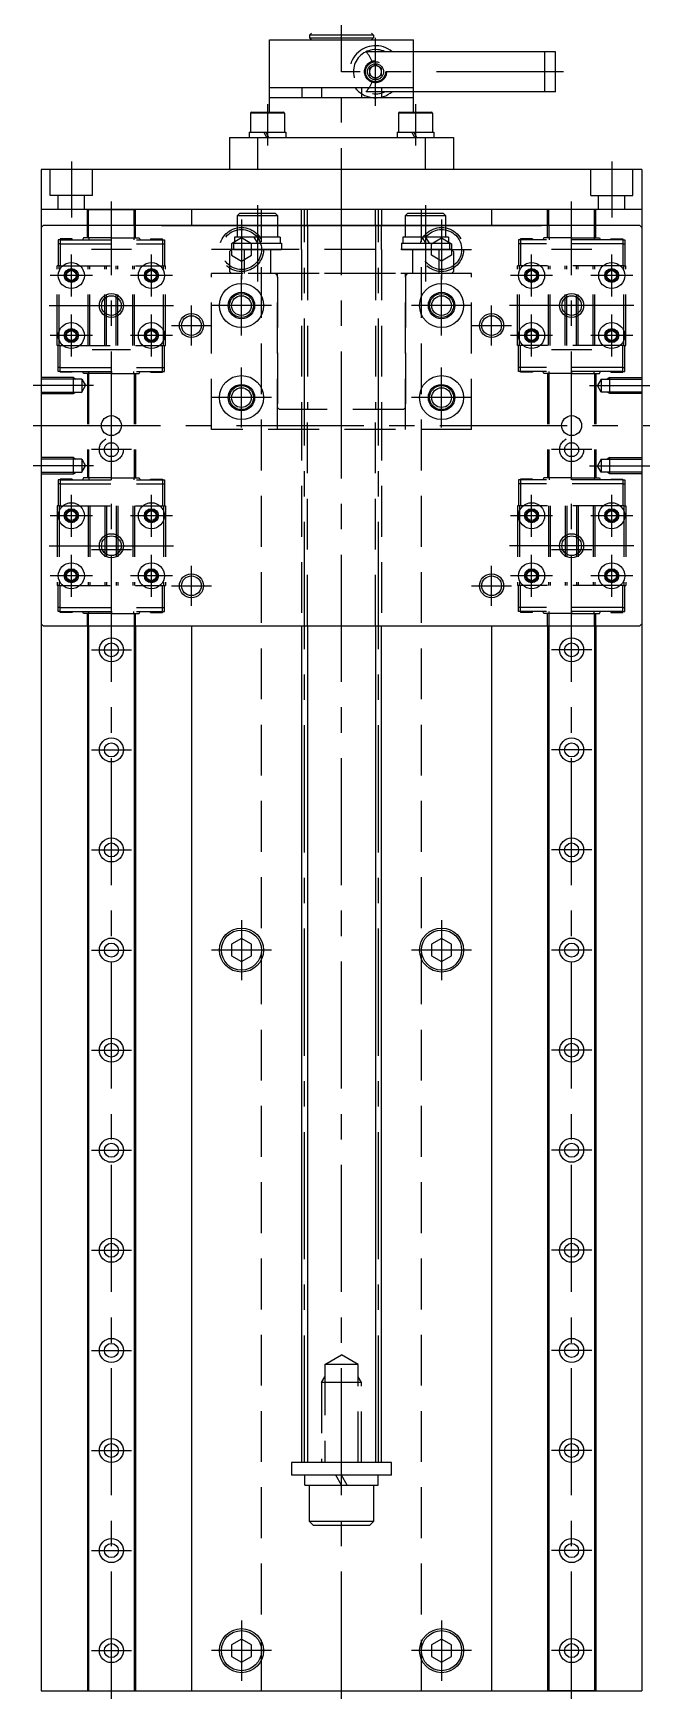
# Model space of a CAD drawing. Extents: x -30 to 500, y -19 to 683.
# Drawn here: x 346.5 to 500.5, y -2 to 414 of the extents above; entities that cross this region are included whole.
import ezdxf

# ---------------------------------------------------------------- set-up
doc = ezdxf.new("R2010")
doc.units = 0
doc.linetypes.add('CENTER', pattern=[50.8, 31.75, -6.35, 6.35, -6.35])
doc.linetypes.add('DASHED', pattern=[19.05, 12.7, -6.35])
doc.layers.get('0').update_dxf_attribs({"linetype": 'CONTINUOUS'})
doc.layers.add('CENTER', color=1, linetype='CENTER')

msp = doc.modelspace()

# ---------------------------------------------------------------- linework, layer by layer
at = {"color": 7, "linetype": 'CONTINUOUS'}
for p, q in [((405.52, 412.4), (441.49, 412.4)), ((405.52, 394.3), (405.52, 412.4)), ((405.52, 412.4), (411.58, 412.4)), ((411.58, 412.4), (435.39, 412.4)), ((415.99, 414), (415.49, 413.5)), ((431.49, 413.5), (415.49, 413.5)), ((415.49, 413.5), (415.49, 412.9)), ((415.49, 412.9), (431.49, 412.9)), ((415.49, 412.9), (415.99, 412.4)), ((430.99, 414), (431.49, 413.5)), ((431.49, 412.9), (430.99, 412.4)), ((431.49, 413.5), (431.49, 412.9)), ((435.39, 412.4), (441.49, 412.4)), ((441.46, 394.3), (441.46, 412.4)), ((474.3, 409.4), (441.49, 409.4)), ((474.3, 399.4), (474.3, 409.4)), ((476.99, 409.4), (474.3, 409.4)), ((476.99, 399.4), (476.99, 409.4)), ((441.49, 400.4), (405.52, 400.4)), ((413.54, 400.4), (413.54, 397.9)), ((418.49, 400.4), (418.49, 397.9)), ((428.49, 400.4), (428.49, 397.9)), ((433.44, 400.4), (433.44, 397.9)), ((474.3, 399.4), (441.49, 399.4)), ((476.99, 399.4), (474.3, 399.4)), ((441.49, 397.9), (405.52, 397.9)), ((409.24, 394.05), (400.74, 394.05)), ((400.74, 394.05), (400.74, 389.3)), ((400.99, 394.3), (408.99, 394.3)), ((409.24, 394.05), (409.24, 389.3)), ((446.24, 394.05), (437.74, 394.05)), ((437.74, 394.05), (437.74, 389.3)), ((437.99, 394.3), (445.99, 394.3)), ((446.24, 394.05), (446.24, 389.3)), ((395.49, 388), (395.49, 380)), ((395.49, 388), (402.47, 388)), ((400.39, 389.3), (409.59, 389.3)), ((400.39, 389.3), (400.39, 388)), ((402.47, 388), (402.47, 380)), ((402.47, 388), (444.51, 388)), ((404.83, 388), (404.08, 389.3)), ((405.32, 388), (404.57, 389.3)), ((409.59, 389.3), (409.59, 388)), ((437.39, 389.3), (446.59, 389.3)), ((437.39, 389.3), (437.39, 388)), ((441.83, 388), (441.08, 389.3)), ((442.32, 388), (441.57, 389.3)), ((444.51, 380), (444.51, 388)), ((444.51, 388), (451.49, 388)), ((446.59, 389.3), (446.59, 388)), ((451.49, 388), (451.49, 380)), ((348.49, 380), (348.49, 0)), ((498.49, 380), (348.49, 380)), ((451.49, 380), (395.49, 380)), ((498.49, 380), (498.49, 0)), ((498.49, 370), (348.49, 370)), ((359.99, 370), (371.99, 370)), ((359.99, 366), (359.99, 370)), ((360.29, 366), (360.29, 370)), ((371.69, 366), (371.69, 370)), ((371.99, 366), (371.99, 370)), ((385.99, 370), (385.99, 366)), ((397.49, 368.5), (398.09, 369.1)), ((397.49, 368.5), (407.49, 368.5)), ((397.49, 366), (397.49, 368.5)), ((398.09, 369.1), (406.89, 369.1)), ((406.89, 369.1), (407.49, 368.5)), ((407.49, 368.5), (407.49, 366)), ((413.49, 366), (413.49, 370)), ((414.99, 366), (414.99, 370)), ((431.99, 366), (431.99, 370)), ((433.49, 370), (433.49, 366)), ((439.49, 368.5), (440.09, 369.1)), ((439.49, 368.5), (449.49, 368.5)), ((439.49, 366), (439.49, 368.5)), ((440.09, 369.1), (448.89, 369.1)), ((448.89, 369.1), (449.49, 368.5)), ((449.49, 368.5), (449.49, 366)), ((460.99, 370), (460.99, 366)), ((486.99, 370), (474.99, 370)), ((474.99, 366), (474.99, 370)), ((475.29, 366), (475.29, 370)), ((486.69, 366), (486.69, 370)), ((486.99, 366), (486.99, 370)), ((348.99, 366), (348.49, 365.5)), ((348.99, 366), (348.49, 365.5)), ((348.49, 365.5), (348.49, 266.5)), ((348.49, 365.5), (348.49, 266.5)), ((497.99, 366), (348.99, 366)), ((497.99, 366), (348.99, 366)), ((378.49, 366), (373.49, 366)), ((378.49, 366), (468.49, 366)), ((468.49, 366), (473.49, 366)), ((497.99, 366), (498.49, 365.5)), ((497.99, 366), (498.49, 365.5)), ((498.49, 365.5), (498.49, 266.5)), ((498.49, 365.5), (498.49, 266.5)), ((348.99, 266), (348.49, 266.5)), ((348.99, 266), (348.49, 266.5)), ((497.99, 266), (498.49, 266.5)), ((497.99, 266), (498.49, 266.5)), ((348.99, 266), (497.99, 266)), ((348.99, 266), (497.99, 266)), ((359.99, 266), (359.99, 0)), ((360.29, 266), (360.29, 0)), ((371.69, 266), (371.69, 0)), ((371.99, 266), (371.99, 0)), ((378.49, 266), (416.49, 266)), ((385.99, 266), (385.99, 0)), ((412.49, 266), (434.49, 266)), ((413.49, 266), (413.49, 57)), ((414.99, 266), (414.99, 57)), ((416.49, 266), (430.49, 266)), ((430.49, 266), (468.49, 266)), ((431.99, 266), (431.99, 57)), ((433.49, 57), (433.49, 266)), ((460.99, 266), (460.99, 0)), ((474.99, 266), (474.99, 0)), ((475.29, 266), (475.29, 0)), ((486.69, 266), (486.69, 0)), ((486.99, 266), (486.99, 0)), ((398.49, 187.89), (395.99, 186.44)), ((400.99, 186.44), (398.49, 187.89)), ((448.49, 187.89), (445.99, 186.44)), ((450.99, 186.44), (448.49, 187.89)), ((395.99, 186.44), (395.99, 183.56)), ((395.99, 183.56), (398.49, 182.11)), ((398.49, 182.11), (400.99, 183.56)), ((400.99, 183.56), (400.99, 186.44)), ((445.99, 186.44), (445.99, 183.56)), ((445.99, 183.56), (448.49, 182.11)), ((448.49, 182.11), (450.99, 183.56)), ((450.99, 183.56), (450.99, 186.44)), ((435.99, 57), (410.99, 57)), ((410.99, 57), (410.99, 53.8)), ((433.49, 57), (413.49, 57)), ((435.99, 53.8), (435.99, 57)), ((435.99, 53.8), (410.99, 53.8)), ((432.69, 53.8), (414.29, 53.8)), ((414.29, 51.3), (414.29, 53.8)), ((414.29, 51.3), (432.69, 51.3)), ((415.49, 42.3), (415.49, 51.3)), ((423.49, 51.3), (422.04, 53.8)), ((424.93, 51.3), (423.49, 53.8)), ((431.49, 51.3), (431.49, 42.3)), ((432.69, 51.3), (432.69, 53.8)), ((431.49, 42.3), (415.49, 42.3)), ((416.49, 41.3), (415.49, 42.3)), ((431.49, 42.3), (430.49, 41.3)), ((430.49, 41.3), (416.49, 41.3)), ((398.49, 12.89), (395.99, 11.44)), ((400.99, 11.44), (398.49, 12.89)), ((448.49, 12.89), (445.99, 11.44)), ((450.99, 11.44), (448.49, 12.89)), ((395.99, 11.44), (395.99, 8.56)), ((395.99, 8.56), (398.49, 7.11)), ((398.49, 7.11), (400.99, 8.56)), ((400.99, 8.56), (400.99, 11.44)), ((445.99, 11.44), (445.99, 8.56)), ((445.99, 8.56), (448.49, 7.11)), ((448.49, 7.11), (450.99, 8.56)), ((450.99, 8.56), (450.99, 11.44)), ((359.99, 0), (371.99, 0)), ((486.99, 0), (474.99, 0)), ((348.49, 0), (498.49, 0))]:
    msp.add_line(p, q, dxfattribs=at)
at = {"color": 3, "linetype": 'DASHED'}
for p, q in [((441.49, 409.4), (429.63, 409.4)), ((431.99, 406.13), (430.49, 405.27)), ((430.49, 405.27), (430.49, 403.53)), ((430.49, 403.53), (431.99, 402.67)), ((433.49, 405.27), (431.99, 406.13)), ((431.99, 402.67), (433.49, 403.53)), ((433.49, 403.53), (433.49, 405.27)), ((441.49, 399.4), (429.63, 399.4)), ((350.74, 373.5), (350.74, 380)), ((361.24, 373.5), (361.24, 380)), ((485.74, 373.5), (485.74, 380)), ((496.24, 373.5), (496.24, 380)), ((361.24, 373.5), (350.74, 373.5)), ((352.69, 370), (352.69, 373.5)), ((359.29, 370), (359.29, 373.5)), ((485.74, 373.5), (496.24, 373.5)), ((487.69, 370), (487.69, 373.5)), ((494.29, 370), (494.29, 373.5)), ((403.49, 0), (403.49, 370)), ((443.49, 0), (443.49, 370)), ((352.74, 362.45), (352.74, 361.45)), ((353.24, 362.45), (352.74, 362.45)), ((353.19, 362.65), (353.19, 362.45)), ((356.19, 362.65), (353.19, 362.65)), ((353.24, 362.45), (378.74, 362.45)), ((353.24, 362.45), (353.24, 361.45)), ((356.19, 362.45), (356.19, 362.65)), ((359.06, 362.95), (358.76, 362.45)), ((360.36, 362.95), (359.06, 362.95)), ((359.99, 362.95), (359.99, 366)), ((360.29, 362.95), (360.29, 366)), ((365.99, 362.95), (360.36, 362.95)), ((360.36, 362.95), (360.36, 362.45)), ((365.99, 362.45), (365.99, 362.95)), ((365.99, 362.95), (371.62, 362.95)), ((371.62, 362.95), (372.92, 362.95)), ((371.62, 362.95), (371.62, 362.45)), ((371.69, 366), (371.69, 362.95)), ((371.99, 362.95), (371.99, 366)), ((372.92, 362.95), (373.22, 362.45)), ((375.79, 362.65), (375.79, 362.45)), ((375.79, 362.65), (378.79, 362.65)), ((378.74, 362.45), (378.74, 361.45)), ((378.74, 362.45), (379.24, 362.45)), ((378.79, 362.45), (378.79, 362.65)), ((379.24, 362.45), (379.24, 361.45)), ((398.49, 362.89), (395.99, 361.44)), ((408.19, 363.1), (396.79, 363.1)), ((396.79, 363.1), (396.79, 361.6)), ((397.49, 363.1), (397.49, 366)), ((400.99, 361.44), (398.49, 362.89)), ((401.62, 363.1), (402.49, 361.6)), ((402.49, 363.1), (403.35, 361.6)), ((407.49, 366), (407.49, 363.1)), ((408.19, 363.1), (408.19, 361.6)), ((413.49, 360), (413.49, 366)), ((413.49, 360), (413.49, 366)), ((414.99, 366), (414.99, 360)), ((414.99, 366), (414.99, 360)), ((431.99, 366), (431.99, 360)), ((431.99, 366), (431.99, 360)), ((433.49, 360), (433.49, 366)), ((433.49, 360), (433.49, 366)), ((450.19, 363.1), (438.79, 363.1)), ((438.79, 363.1), (438.79, 361.6)), ((439.49, 363.1), (439.49, 366)), ((443.62, 363.1), (444.49, 361.6)), ((444.49, 363.1), (445.35, 361.6)), ((445.99, 361.44), (448.49, 362.89)), ((448.49, 362.89), (450.99, 361.44)), ((449.49, 366), (449.49, 363.1)), ((450.19, 363.1), (450.19, 361.6)), ((468.24, 362.45), (467.74, 362.45)), ((467.74, 362.45), (467.74, 361.45)), ((468.19, 362.45), (468.19, 362.65)), ((471.19, 362.65), (468.19, 362.65)), ((493.74, 362.45), (468.24, 362.45)), ((468.24, 362.45), (468.24, 361.45)), ((471.19, 362.65), (471.19, 362.45)), ((474.06, 362.95), (473.76, 362.45)), ((475.36, 362.95), (474.06, 362.95)), ((474.99, 362.95), (474.99, 366)), ((475.29, 366), (475.29, 362.95)), ((480.99, 362.95), (475.36, 362.95)), ((475.36, 362.95), (475.36, 362.45)), ((480.99, 362.45), (480.99, 362.95)), ((480.99, 362.95), (486.62, 362.95)), ((486.62, 362.95), (487.92, 362.95)), ((486.62, 362.95), (486.62, 362.45)), ((486.69, 362.95), (486.69, 366)), ((486.99, 362.95), (486.99, 366)), ((487.92, 362.95), (488.22, 362.45)), ((490.79, 362.45), (490.79, 362.65)), ((490.79, 362.65), (493.79, 362.65)), ((493.74, 362.45), (493.74, 361.45)), ((493.74, 362.45), (494.24, 362.45)), ((493.79, 362.65), (493.79, 362.45)), ((494.24, 362.45), (494.24, 361.45)), ((352.69, 361.45), (352.69, 355.95)), ((353.19, 361.45), (352.69, 361.45)), ((353.19, 361.45), (353.19, 355.95)), ((353.19, 361.45), (378.79, 361.45)), ((378.79, 361.45), (378.79, 355.95)), ((378.79, 361.45), (379.29, 361.45)), ((379.29, 361.45), (379.29, 355.95)), ((395.49, 359.5), (395.99, 360)), ((395.49, 359.5), (395.49, 354.5)), ((395.99, 361.44), (395.99, 358.56)), ((450.99, 360), (395.99, 360)), ((395.99, 358.56), (398.49, 357.11)), ((396.49, 361.6), (408.49, 361.6)), ((396.49, 361.6), (396.49, 360)), ((396.49, 360), (408.49, 360)), ((398.49, 357.11), (400.99, 358.56)), ((399.19, 360), (399.19, 354)), ((400.99, 358.56), (400.99, 361.44)), ((405.79, 360), (405.79, 354)), ((408.49, 361.6), (408.49, 360)), ((413.49, 360), (413.49, 320)), ((413.49, 360), (413.49, 320)), ((414.99, 360), (414.99, 320)), ((414.99, 360), (414.99, 320)), ((431.99, 360), (431.99, 320)), ((431.99, 360), (431.99, 320)), ((433.49, 360), (433.49, 320)), ((433.49, 360), (433.49, 320)), ((438.49, 361.6), (450.49, 361.6)), ((438.49, 361.6), (438.49, 360)), ((438.49, 360), (450.49, 360)), ((441.19, 360), (441.19, 354)), ((445.99, 358.56), (445.99, 361.44)), ((448.49, 357.11), (445.99, 358.56)), ((447.79, 360), (447.79, 354)), ((450.99, 358.56), (448.49, 357.11)), ((450.49, 361.6), (450.49, 360)), ((450.99, 361.44), (450.99, 358.56)), ((451.49, 359.5), (450.99, 360)), ((451.49, 359.5), (451.49, 354.5)), ((467.69, 361.45), (467.69, 355.95)), ((468.19, 361.45), (467.69, 361.45)), ((468.19, 361.45), (468.19, 355.95)), ((493.79, 361.45), (468.19, 361.45)), ((493.79, 361.45), (493.79, 355.95)), ((493.79, 361.45), (494.29, 361.45)), ((494.29, 361.45), (494.29, 355.95)), ((352.49, 336.05), (352.49, 355.95)), ((352.99, 355.95), (352.49, 355.95)), ((352.99, 355.95), (378.99, 355.95)), ((352.99, 336.05), (352.99, 355.95)), ((360.19, 336.05), (360.19, 355.95)), ((360.59, 336.05), (360.59, 355.95)), ((364.39, 336.05), (364.39, 355.95)), ((364.79, 336.05), (364.79, 355.95)), ((367.19, 336.05), (367.19, 355.95)), ((367.59, 336.05), (367.59, 355.95)), ((371.39, 336.05), (371.39, 355.95)), ((371.79, 336.05), (371.79, 355.95)), ((378.99, 336.05), (378.99, 355.95)), ((378.99, 355.95), (379.49, 355.95)), ((379.49, 336.05), (379.49, 355.95)), ((390.99, 315), (390.99, 354)), ((455.99, 354), (390.99, 354)), ((395.49, 354.5), (395.99, 354)), ((450.99, 354), (395.99, 354)), ((407.49, 315), (407.49, 354)), ((439.49, 315), (439.49, 354)), ((451.49, 354.5), (450.99, 354)), ((455.99, 315), (455.99, 354)), ((467.49, 336.05), (467.49, 355.95)), ((467.99, 355.95), (467.49, 355.95)), ((493.99, 355.95), (467.99, 355.95)), ((467.99, 336.05), (467.99, 355.95)), ((475.19, 336.05), (475.19, 355.95)), ((475.59, 336.05), (475.59, 355.95)), ((479.39, 336.05), (479.39, 355.95)), ((479.79, 336.05), (479.79, 355.95)), ((482.19, 336.05), (482.19, 355.95)), ((482.59, 336.05), (482.59, 355.95)), ((486.39, 336.05), (486.39, 355.95)), ((486.79, 336.05), (486.79, 355.95)), ((493.99, 336.05), (493.99, 355.95)), ((493.99, 355.95), (494.49, 355.95)), ((494.49, 336.05), (494.49, 355.95)), ((407.49, 353.2), (407.49, 320.5)), ((439.49, 353.2), (439.49, 320.5)), ((352.99, 336.05), (352.49, 336.05)), ((352.69, 330.55), (352.69, 336.05)), ((352.99, 336.05), (378.99, 336.05)), ((353.19, 330.55), (353.19, 336.05)), ((378.79, 330.55), (378.79, 336.05)), ((378.99, 336.05), (379.49, 336.05)), ((379.29, 330.55), (379.29, 336.05)), ((467.99, 336.05), (467.49, 336.05)), ((467.69, 330.55), (467.69, 336.05)), ((493.99, 336.05), (467.99, 336.05)), ((468.19, 330.55), (468.19, 336.05)), ((493.79, 330.55), (493.79, 336.05)), ((493.99, 336.05), (494.49, 336.05)), ((494.29, 330.55), (494.29, 336.05)), ((353.19, 330.55), (352.69, 330.55)), ((352.74, 329.55), (352.74, 330.55)), ((353.24, 329.55), (352.74, 329.55)), ((353.19, 330.55), (378.79, 330.55)), ((353.19, 329.55), (353.19, 329.35)), ((356.19, 329.35), (353.19, 329.35)), ((353.24, 329.55), (353.24, 330.55)), ((353.24, 329.55), (378.74, 329.55)), ((356.19, 329.35), (356.19, 329.55)), ((359.06, 329.05), (358.76, 329.55)), ((360.36, 329.05), (359.06, 329.05)), ((359.99, 329.05), (359.99, 302.95)), ((360.29, 329.05), (360.29, 302.95)), ((360.36, 329.05), (360.36, 329.55)), ((365.99, 329.05), (360.36, 329.05)), ((365.99, 329.55), (365.99, 329.05)), ((365.99, 329.05), (371.62, 329.05)), ((371.62, 329.05), (371.62, 329.55)), ((371.62, 329.05), (372.92, 329.05)), ((371.69, 329.05), (371.69, 302.95)), ((371.99, 329.05), (371.99, 302.95)), ((372.92, 329.05), (373.22, 329.55)), ((375.79, 329.55), (375.79, 329.35)), ((375.79, 329.35), (378.79, 329.35)), ((378.74, 329.55), (378.74, 330.55)), ((378.74, 329.55), (379.24, 329.55)), ((378.79, 330.55), (379.29, 330.55)), ((378.79, 329.35), (378.79, 329.55)), ((379.24, 329.55), (379.24, 330.55)), ((468.19, 330.55), (467.69, 330.55)), ((467.74, 329.55), (467.74, 330.55)), ((468.24, 329.55), (467.74, 329.55)), ((493.79, 330.55), (468.19, 330.55)), ((468.19, 329.35), (468.19, 329.55)), ((471.19, 329.35), (468.19, 329.35)), ((468.24, 329.55), (468.24, 330.55)), ((493.74, 329.55), (468.24, 329.55)), ((471.19, 329.55), (471.19, 329.35)), ((474.06, 329.05), (473.76, 329.55)), ((475.36, 329.05), (474.06, 329.05)), ((474.99, 329.05), (474.99, 302.95)), ((475.29, 329.05), (475.29, 302.95)), ((475.36, 329.05), (475.36, 329.55)), ((480.99, 329.05), (475.36, 329.05)), ((480.99, 329.55), (480.99, 329.05)), ((480.99, 329.05), (486.62, 329.05)), ((486.62, 329.05), (486.62, 329.55)), ((486.62, 329.05), (487.92, 329.05)), ((486.69, 329.05), (486.69, 302.95)), ((486.99, 329.05), (486.99, 302.95)), ((487.92, 329.05), (488.22, 329.55)), ((490.79, 329.35), (490.79, 329.55)), ((490.79, 329.35), (493.79, 329.35)), ((493.74, 329.55), (493.74, 330.55)), ((493.74, 329.55), (494.24, 329.55)), ((493.79, 330.55), (494.29, 330.55)), ((493.79, 329.55), (493.79, 329.35)), ((494.24, 329.55), (494.24, 330.55)), ((356.49, 328), (348.49, 328)), ((358.59, 327.62), (348.49, 327.62)), ((356.49, 324), (356.49, 328)), ((356.49, 328), (357.14, 327.62)), ((358.59, 327.62), (358.59, 324.38)), ((358.59, 327.62), (359.52, 326)), ((358.59, 324.38), (359.52, 326)), ((488.39, 327.62), (487.45, 326)), ((488.39, 324.38), (487.45, 326)), ((488.39, 327.62), (498.49, 327.62)), ((488.39, 327.62), (488.39, 324.38)), ((490.49, 328), (489.83, 327.62)), ((490.49, 328), (498.49, 328)), ((490.49, 324), (490.49, 328)), ((348.49, 324.38), (358.59, 324.38)), ((348.49, 324), (356.49, 324)), ((356.49, 324), (357.14, 324.38)), ((407.99, 320), (407.49, 320.5)), ((439.49, 320.5), (438.99, 320)), ((498.49, 324.38), (488.39, 324.38)), ((490.49, 324), (489.83, 324.38)), ((498.49, 324), (490.49, 324)), ((438.99, 320), (407.99, 320)), ((413.49, 320), (413.49, 266)), ((414.99, 266), (414.99, 320)), ((431.99, 266), (431.99, 320)), ((433.49, 320), (433.49, 266)), ((455.99, 315), (390.99, 315)), ((356.49, 308), (348.49, 308)), ((356.49, 304), (356.49, 308)), ((356.49, 308), (357.14, 307.62)), ((490.49, 308), (489.83, 307.62)), ((490.49, 308), (498.49, 308)), ((490.49, 304), (490.49, 308)), ((358.59, 307.62), (348.49, 307.62)), ((348.49, 304.38), (358.59, 304.38)), ((348.49, 304), (356.49, 304)), ((356.49, 304), (357.14, 304.38)), ((358.59, 307.62), (358.59, 304.38)), ((358.59, 307.62), (359.52, 306)), ((358.59, 304.38), (359.52, 306)), ((488.39, 307.62), (487.45, 306)), ((488.39, 304.38), (487.45, 306)), ((488.39, 307.62), (498.49, 307.62)), ((488.39, 307.62), (488.39, 304.38)), ((498.49, 304.38), (488.39, 304.38)), ((490.49, 304), (489.83, 304.38)), ((498.49, 304), (490.49, 304)), ((353.19, 301.45), (352.69, 301.45)), ((352.69, 301.45), (352.69, 295.95)), ((352.74, 302.45), (352.74, 301.45)), ((353.24, 302.45), (352.74, 302.45)), ((353.19, 302.45), (353.19, 302.65)), ((356.19, 302.65), (353.19, 302.65)), ((353.19, 301.45), (378.79, 301.45)), ((353.19, 301.45), (353.19, 295.95)), ((353.24, 302.45), (378.74, 302.45)), ((353.24, 302.45), (353.24, 301.45)), ((356.19, 302.65), (356.19, 302.45)), ((359.06, 302.95), (358.76, 302.45)), ((360.36, 302.95), (359.06, 302.95)), ((365.99, 302.95), (360.36, 302.95)), ((360.36, 302.95), (360.36, 302.45)), ((365.99, 302.45), (365.99, 302.95)), ((365.99, 302.95), (371.62, 302.95)), ((371.62, 302.95), (372.92, 302.95)), ((371.62, 302.95), (371.62, 302.45)), ((372.92, 302.95), (373.22, 302.45)), ((375.79, 302.45), (375.79, 302.65)), ((375.79, 302.65), (378.79, 302.65)), ((378.74, 302.45), (378.74, 301.45)), ((378.74, 302.45), (379.24, 302.45)), ((378.79, 302.65), (378.79, 302.45)), ((378.79, 301.45), (379.29, 301.45)), ((378.79, 301.45), (378.79, 295.95)), ((379.24, 302.45), (379.24, 301.45)), ((379.29, 301.45), (379.29, 295.95)), ((468.19, 301.45), (467.69, 301.45)), ((467.69, 301.45), (467.69, 295.95)), ((467.74, 302.45), (467.74, 301.45)), ((468.24, 302.45), (467.74, 302.45)), ((468.19, 302.65), (468.19, 302.45)), ((471.19, 302.65), (468.19, 302.65)), ((493.79, 301.45), (468.19, 301.45)), ((468.19, 301.45), (468.19, 295.95)), ((493.74, 302.45), (468.24, 302.45)), ((468.24, 302.45), (468.24, 301.45)), ((471.19, 302.45), (471.19, 302.65)), ((474.06, 302.95), (473.76, 302.45)), ((475.36, 302.95), (474.06, 302.95)), ((480.99, 302.95), (475.36, 302.95)), ((475.36, 302.95), (475.36, 302.45)), ((480.99, 302.45), (480.99, 302.95)), ((480.99, 302.95), (486.62, 302.95)), ((486.62, 302.95), (486.62, 302.45)), ((486.62, 302.95), (487.92, 302.95)), ((487.92, 302.95), (488.22, 302.45)), ((490.79, 302.65), (490.79, 302.45)), ((490.79, 302.65), (493.79, 302.65)), ((493.74, 302.45), (493.74, 301.45)), ((493.74, 302.45), (494.24, 302.45)), ((493.79, 302.45), (493.79, 302.65)), ((493.79, 301.45), (494.29, 301.45)), ((493.79, 301.45), (493.79, 295.95)), ((494.24, 302.45), (494.24, 301.45)), ((494.29, 301.45), (494.29, 295.95)), ((352.49, 295.95), (352.49, 276.05)), ((352.99, 295.95), (352.49, 295.95)), ((352.99, 295.95), (352.99, 276.05)), ((352.99, 295.95), (378.99, 295.95)), ((360.19, 295.95), (360.19, 276.05)), ((360.59, 295.95), (360.59, 276.05)), ((364.39, 295.95), (364.39, 276.05)), ((364.79, 295.95), (364.79, 276.05)), ((367.19, 295.95), (367.19, 276.05)), ((367.59, 295.95), (367.59, 276.05)), ((371.39, 295.95), (371.39, 276.05)), ((371.79, 295.95), (371.79, 276.05)), ((378.99, 295.95), (378.99, 276.05)), ((378.99, 295.95), (379.49, 295.95)), ((379.49, 295.95), (379.49, 276.05)), ((467.49, 295.95), (467.49, 276.05)), ((467.99, 295.95), (467.49, 295.95)), ((467.99, 295.95), (467.99, 276.05)), ((493.99, 295.95), (467.99, 295.95)), ((475.19, 295.95), (475.19, 276.05)), ((475.59, 295.95), (475.59, 276.05)), ((479.39, 295.95), (479.39, 276.05)), ((479.79, 295.95), (479.79, 276.05)), ((482.19, 295.95), (482.19, 276.05)), ((482.59, 295.95), (482.59, 276.05)), ((486.39, 295.95), (486.39, 276.05)), ((486.79, 295.95), (486.79, 276.05)), ((493.99, 295.95), (493.99, 276.05)), ((493.99, 295.95), (494.49, 295.95)), ((494.49, 295.95), (494.49, 276.05)), ((352.99, 276.05), (352.49, 276.05)), ((352.69, 270.55), (352.69, 276.05)), ((352.99, 276.05), (378.99, 276.05)), ((353.19, 270.55), (353.19, 276.05)), ((378.79, 270.55), (378.79, 276.05)), ((378.99, 276.05), (379.49, 276.05)), ((379.29, 270.55), (379.29, 276.05)), ((467.99, 276.05), (467.49, 276.05)), ((467.69, 270.55), (467.69, 276.05)), ((493.99, 276.05), (467.99, 276.05)), ((468.19, 270.55), (468.19, 276.05)), ((493.79, 270.55), (493.79, 276.05)), ((493.99, 276.05), (494.49, 276.05)), ((494.29, 270.55), (494.29, 276.05)), ((353.19, 270.55), (352.69, 270.55)), ((352.74, 269.55), (352.74, 270.55)), ((353.19, 270.55), (378.79, 270.55)), ((353.24, 269.55), (353.24, 270.55)), ((378.74, 269.55), (378.74, 270.55)), ((378.79, 270.55), (379.29, 270.55)), ((379.24, 269.55), (379.24, 270.55)), ((468.19, 270.55), (467.69, 270.55)), ((467.74, 269.55), (467.74, 270.55)), ((493.79, 270.55), (468.19, 270.55)), ((468.24, 269.55), (468.24, 270.55)), ((493.74, 269.55), (493.74, 270.55)), ((493.79, 270.55), (494.29, 270.55)), ((494.24, 269.55), (494.24, 270.55)), ((353.24, 269.55), (352.74, 269.55)), ((353.19, 269.35), (353.19, 269.55)), ((356.19, 269.35), (353.19, 269.35)), ((353.24, 269.55), (378.74, 269.55)), ((356.19, 269.55), (356.19, 269.35)), ((359.06, 269.05), (358.76, 269.55)), ((360.36, 269.05), (359.06, 269.05)), ((359.99, 266), (359.99, 269.05)), ((360.29, 266), (360.29, 269.05)), ((360.36, 269.05), (360.36, 269.55)), ((365.99, 269.05), (360.36, 269.05)), ((365.99, 269.55), (365.99, 269.05)), ((365.99, 269.05), (371.62, 269.05)), ((371.62, 269.05), (371.62, 269.55)), ((371.62, 269.05), (372.92, 269.05)), ((371.69, 269.05), (371.69, 266)), ((371.99, 266), (371.99, 269.05)), ((372.92, 269.05), (373.22, 269.55)), ((375.79, 269.35), (375.79, 269.55)), ((375.79, 269.35), (378.79, 269.35)), ((378.74, 269.55), (379.24, 269.55)), ((378.79, 269.55), (378.79, 269.35)), ((468.24, 269.55), (467.74, 269.55)), ((468.19, 269.55), (468.19, 269.35)), ((471.19, 269.35), (468.19, 269.35)), ((493.74, 269.55), (468.24, 269.55)), ((471.19, 269.35), (471.19, 269.55)), ((474.06, 269.05), (473.76, 269.55)), ((475.36, 269.05), (474.06, 269.05)), ((474.99, 266), (474.99, 269.05)), ((475.29, 269.05), (475.29, 266)), ((475.36, 269.05), (475.36, 269.55)), ((480.99, 269.05), (475.36, 269.05)), ((480.99, 269.55), (480.99, 269.05)), ((480.99, 269.05), (486.62, 269.05)), ((486.62, 269.05), (486.62, 269.55)), ((486.62, 269.05), (487.92, 269.05)), ((486.69, 266), (486.69, 269.05)), ((486.99, 266), (486.99, 269.05)), ((487.92, 269.05), (488.22, 269.55)), ((490.79, 269.55), (490.79, 269.35)), ((490.79, 269.35), (493.79, 269.35)), ((493.74, 269.55), (494.24, 269.55)), ((493.79, 269.35), (493.79, 269.55)), ((419.3, 81.5), (423.49, 83.92)), ((427.68, 81.5), (423.49, 83.92)), ((419.3, 81.5), (419.3, 57)), ((427.68, 81.5), (419.3, 81.5)), ((427.68, 57), (427.68, 81.5)), ((418.49, 77), (419.3, 78.41)), ((418.49, 77), (418.49, 57)), ((428.49, 77), (418.49, 77)), ((428.49, 77), (427.68, 78.41)), ((428.49, 57), (428.49, 77))]:
    msp.add_line(p, q, dxfattribs=at)
for centre, radius in [((431.99, 404.4), 2.75), ((431.99, 404.4), 2.5), ((431.99, 404.4), 2), ((398.49, 360), 5.5), ((398.49, 360), 5), ((448.49, 360), 5.5), ((448.49, 360), 5), ((365.99, 310), 3), ((480.99, 310), 3), ((365.99, 310), 1.75), ((480.99, 310), 1.75)]:
    msp.add_circle(centre, radius, dxfattribs=at)
at = {"color": 7, "linetype": 'CONTINUOUS'}
for centre, radius in [((355.99, 353.5), 3.25), ((355.99, 353.5), 1.75), ((355.99, 353.5), 1.23), ((375.99, 353.5), 3.25), ((375.99, 353.5), 1.75), ((375.99, 353.5), 1.23), ((470.99, 353.5), 3.25), ((470.99, 353.5), 1.75), ((470.99, 353.5), 1.23), ((490.99, 353.5), 3.25), ((490.99, 353.5), 1.75), ((490.99, 353.5), 1.23), ((398.49, 346), 5.5), ((448.49, 346), 5.5), ((365.99, 346), 2.46), ((398.49, 346), 3.3), ((398.49, 346), 2.46), ((448.49, 346), 3.3), ((448.49, 346), 2.46), ((480.99, 346), 2.46), ((355.99, 338.5), 3.25), ((375.99, 338.5), 3.25), ((385.99, 341), 2.46), ((460.99, 341), 2.46), ((470.99, 338.5), 3.25), ((490.99, 338.5), 3.25), ((355.99, 338.5), 1.75), ((355.99, 338.5), 1.23), ((375.99, 338.5), 1.75), ((375.99, 338.5), 1.23), ((470.99, 338.5), 1.75), ((470.99, 338.5), 1.23), ((490.99, 338.5), 1.75), ((490.99, 338.5), 1.23), ((398.49, 323), 5.5), ((398.49, 323), 3.3), ((398.49, 323), 2.46), ((448.49, 323), 5.5), ((448.49, 323), 3.3), ((448.49, 323), 2.46), ((365.99, 316), 2.5), ((480.99, 316), 2.5), ((355.99, 293.5), 3.25), ((375.99, 293.5), 3.25), ((470.99, 293.5), 3.25), ((490.99, 293.5), 3.25), ((355.99, 293.5), 1.75), ((355.99, 293.5), 1.23), ((375.99, 293.5), 1.75), ((375.99, 293.5), 1.23), ((470.99, 293.5), 1.75), ((470.99, 293.5), 1.23), ((490.99, 293.5), 1.75), ((490.99, 293.5), 1.23), ((365.99, 286), 2.46), ((480.99, 286), 2.46), ((355.99, 278.5), 3.25), ((355.99, 278.5), 1.75), ((355.99, 278.5), 1.23), ((375.99, 278.5), 3.25), ((375.99, 278.5), 1.75), ((375.99, 278.5), 1.23), ((470.99, 278.5), 3.25), ((470.99, 278.5), 1.75), ((470.99, 278.5), 1.23), ((490.99, 278.5), 3.25), ((490.99, 278.5), 1.75), ((490.99, 278.5), 1.23), ((385.99, 276), 2.46), ((460.99, 276), 2.46), ((365.99, 260), 3), ((480.99, 260), 3), ((365.99, 260), 1.75), ((480.99, 260), 1.75), ((365.99, 235), 3), ((480.99, 235), 3), ((365.99, 235), 1.75), ((480.99, 235), 1.75), ((365.99, 210), 3), ((480.99, 210), 3), ((365.99, 210), 1.75), ((480.99, 210), 1.75), ((365.99, 185), 3), ((398.49, 185), 5.5), ((398.49, 185), 5), ((448.49, 185), 5.5), ((448.49, 185), 5), ((480.99, 185), 3), ((365.99, 185), 1.75), ((480.99, 185), 1.75), ((365.99, 160), 3), ((480.99, 160), 3), ((365.99, 160), 1.75), ((480.99, 160), 1.75), ((365.99, 135), 3), ((480.99, 135), 3), ((365.99, 135), 1.75), ((480.99, 135), 1.75), ((365.99, 110), 3), ((480.99, 110), 3), ((365.99, 110), 1.75), ((480.99, 110), 1.75), ((365.99, 85), 3), ((480.99, 85), 3), ((365.99, 85), 1.75), ((480.99, 85), 1.75), ((365.99, 60), 3), ((480.99, 60), 3), ((365.99, 60), 1.75), ((480.99, 60), 1.75), ((365.99, 35), 3), ((480.99, 35), 3), ((365.99, 35), 1.75), ((480.99, 35), 1.75), ((365.99, 10), 3), ((398.49, 10), 5.5), ((398.49, 10), 5), ((448.49, 10), 5.5), ((448.49, 10), 5), ((480.99, 10), 3), ((365.99, 10), 1.75), ((480.99, 10), 1.75)]:
    msp.add_circle(centre, radius, dxfattribs=at)
at = {"color": 3, "linetype": 'CONTINUOUS'}
for centre, radius in [((355.99, 353.5), 1.5), ((375.99, 353.5), 1.5), ((470.99, 353.5), 1.5), ((490.99, 353.5), 1.5), ((365.99, 346), 3), ((398.49, 346), 3), ((448.49, 346), 3), ((480.99, 346), 3), ((385.99, 341), 3), ((460.99, 341), 3), ((355.99, 338.5), 1.5), ((375.99, 338.5), 1.5), ((470.99, 338.5), 1.5), ((490.99, 338.5), 1.5), ((398.49, 323), 3), ((448.49, 323), 3), ((355.99, 293.5), 1.5), ((375.99, 293.5), 1.5), ((470.99, 293.5), 1.5), ((490.99, 293.5), 1.5), ((365.99, 286), 3), ((480.99, 286), 3), ((355.99, 278.5), 1.5), ((375.99, 278.5), 1.5), ((385.99, 276), 3), ((460.99, 276), 3), ((470.99, 278.5), 1.5), ((490.99, 278.5), 1.5)]:
    msp.add_circle(centre, radius, dxfattribs=at)
at = {"color": 3, "linetype": 'DASHED'}
for centre, radius, start, end in [((431.99, 404.4), 6.5, 50.2849, 309.7151), ((431.99, 404.4), 5.53, 64.7754, 295.2246), ((424.38, 404.54), 7.15, 20.1116, 42.7693), ((431.99, 404.4), 1.5, 120, 180), ((431.99, 404.4), 1.5, 180, 240), ((431.99, 404.4), 1.5, 60, 120), ((431.99, 404.4), 1.5, 0, 60), ((431.99, 404.4), 1.5, 300, 0), ((424.38, 404.26), 7.15, 317.2307, 339.8884), ((431.99, 404.4), 1.5, 240, 300), ((406.69, 353.2), 0.8, 0, 90), ((440.29, 353.2), 0.8, 90, 180)]:
    msp.add_arc(centre, radius, start, end, dxfattribs=at)
at = {"color": 7, "linetype": 'CONTINUOUS'}
for centre, start, end in [((400.99, 394.05), 90, 180), ((408.99, 394.05), 0, 90), ((437.99, 394.05), 90, 180), ((445.99, 394.05), 0, 90)]:
    msp.add_arc(centre, 0.25, start, end, dxfattribs=at)
at = {"layer": 'CENTER', "color": 1, "linetype": 'CENTER'}
for p, q in [((423.49, -2), (423.49, 488)), ((431.99, 395.9), (431.99, 412.9)), ((478.99, 404.4), (423.49, 404.4)), ((404.99, 396.3), (404.99, 386)), ((441.99, 396.3), (441.99, 386)), ((355.99, 382), (355.99, 368)), ((490.99, 382), (490.99, 368)), ((365.99, -2), (365.99, 372)), ((402.49, 371.1), (402.49, 352)), ((444.49, 371.1), (444.49, 352)), ((480.99, -2), (480.99, 372)), ((398.49, 367.5), (398.49, 352.5)), ((414.24, 57), (414.24, 370)), ((432.74, 57), (432.74, 370)), ((448.49, 367.5), (448.49, 352.5)), ((355.99, 348.25), (355.99, 358.75)), ((370.99, 360), (360.99, 360)), ((375.99, 348.25), (375.99, 358.75)), ((405.99, 360), (390.99, 360)), ((440.99, 360), (455.99, 360)), ((470.99, 348.25), (470.99, 358.75)), ((485.99, 360), (475.99, 360)), ((490.99, 348.25), (490.99, 358.75)), ((361.24, 353.5), (350.74, 353.5)), ((381.24, 353.5), (370.74, 353.5)), ((398.49, 338.5), (398.49, 353.5)), ((448.49, 338.5), (448.49, 353.5)), ((476.24, 353.5), (465.74, 353.5)), ((496.24, 353.5), (485.74, 353.5)), ((350.49, 346), (381.49, 346)), ((385.99, 336), (385.99, 346)), ((405.99, 346), (390.99, 346)), ((455.99, 346), (440.99, 346)), ((460.99, 336), (460.99, 346)), ((496.49, 346), (465.49, 346)), ((355.99, 333.25), (355.99, 343.75)), ((375.99, 333.25), (375.99, 343.75)), ((470.99, 333.25), (470.99, 343.75)), ((490.99, 333.25), (490.99, 343.75)), ((361.24, 338.5), (350.74, 338.5)), ((381.24, 338.5), (370.74, 338.5)), ((380.99, 341), (390.99, 341)), ((455.99, 341), (465.99, 341)), ((476.24, 338.5), (465.74, 338.5)), ((496.24, 338.5), (485.74, 338.5)), ((361.19, 335), (370.79, 335)), ((475.99, 335), (485.99, 335)), ((398.49, 315.5), (398.49, 330.5)), ((448.49, 315.5), (448.49, 330.5)), ((361.52, 326), (346.49, 326)), ((485.45, 326), (500.49, 326)), ((405.99, 323), (390.99, 323)), ((455.99, 323), (440.99, 323)), ((346.49, 316), (500.49, 316)), ((370.99, 310), (360.99, 310)), ((485.99, 310), (475.99, 310)), ((361.52, 306), (346.49, 306)), ((485.45, 306), (500.49, 306)), ((355.99, 288.25), (355.99, 298.75)), ((375.99, 288.25), (375.99, 298.75)), ((470.99, 288.25), (470.99, 298.75)), ((490.99, 288.25), (490.99, 298.75)), ((361.24, 293.5), (350.74, 293.5)), ((381.24, 293.5), (370.74, 293.5)), ((476.24, 293.5), (465.74, 293.5)), ((496.24, 293.5), (485.74, 293.5)), ((350.49, 286), (381.49, 286)), ((355.99, 273.25), (355.99, 283.75)), ((370.99, 285), (360.99, 285)), ((375.99, 273.25), (375.99, 283.75)), ((496.49, 286), (465.49, 286)), ((470.99, 273.25), (470.99, 283.75)), ((485.99, 285), (475.99, 285)), ((490.99, 273.25), (490.99, 283.75)), ((385.99, 271), (385.99, 281)), ((460.99, 271), (460.99, 281)), ((361.24, 278.5), (350.74, 278.5)), ((381.24, 278.5), (370.74, 278.5)), ((380.99, 276), (390.99, 276)), ((455.99, 276), (465.99, 276)), ((476.24, 278.5), (465.74, 278.5)), ((496.24, 278.5), (485.74, 278.5)), ((360.99, 260), (370.99, 260)), ((485.99, 260), (475.99, 260)), ((360.99, 235), (370.99, 235)), ((485.99, 235), (475.99, 235)), ((360.99, 210), (370.99, 210)), ((485.99, 210), (475.99, 210)), ((398.49, 192.5), (398.49, 177.5)), ((448.49, 192.5), (448.49, 177.5)), ((360.99, 185), (370.99, 185)), ((405.99, 185), (390.99, 185)), ((455.99, 185), (440.99, 185)), ((485.99, 185), (475.99, 185)), ((360.99, 160), (370.99, 160)), ((485.99, 160), (475.99, 160)), ((360.99, 135), (370.99, 135)), ((485.99, 135), (475.99, 135)), ((360.99, 110), (370.99, 110)), ((485.99, 110), (475.99, 110)), ((360.99, 85), (370.99, 85)), ((485.99, 85), (475.99, 85)), ((360.99, 60), (370.99, 60)), ((485.99, 60), (475.99, 60)), ((360.99, 35), (370.99, 35)), ((485.99, 35), (475.99, 35)), ((398.49, 17.5), (398.49, 2.5)), ((448.49, 17.5), (448.49, 2.5)), ((360.99, 10), (370.99, 10)), ((405.99, 10), (390.99, 10)), ((455.99, 10), (440.99, 10)), ((485.99, 10), (475.99, 10))]:
    msp.add_line(p, q, dxfattribs=at)

doc.saveas('drawing.dxf')
